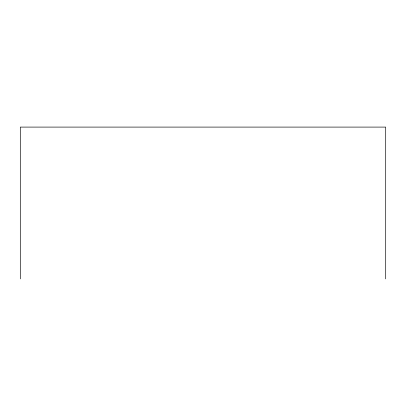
<?xml version="1.0" encoding="UTF-8"?>
<svg xmlns="http://www.w3.org/2000/svg" width="406" height="406" viewBox="0 0 406 406"><rect width="100%" height="100%" fill="white"/><g stroke="black" fill="none" stroke-linecap="round" stroke-linejoin="round"><path stroke-width="0.61" d="M385.7 278.907L385.7 127.093L20.3 127.093L20.3 278.907"/></g></svg>
